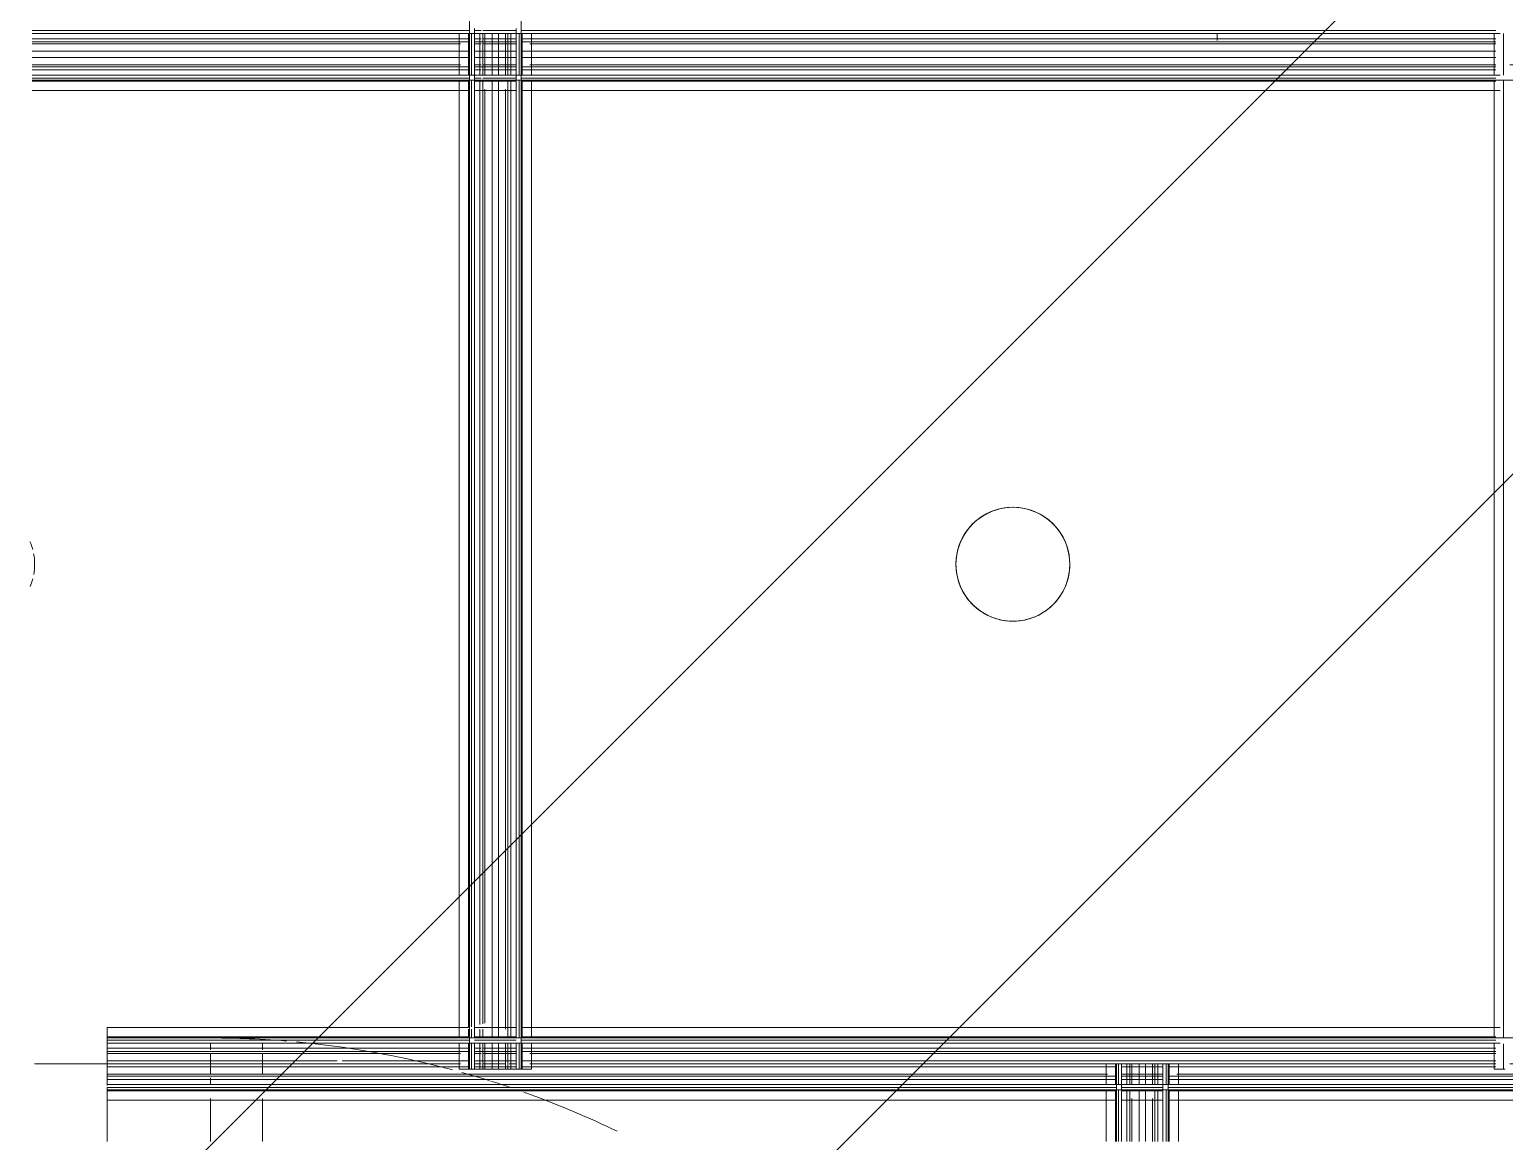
# Model space of a CAD drawing. Header units: millimetres. Extents: x -57519 to 497916, y -349472 to 446842.
# Drawn here: x 325453 to 326878, y 31607 to 32681 of the extents above; entities that cross this region are included whole.
import ezdxf

# ---------------------------------------------------------------- set-up
doc = ezdxf.new("R2010")
doc.units = ezdxf.units.MM
for name, color, linetype, lineweight in [('A-CLNG', 13, 'Continuous', 5), ('A-DETL-GENF', 92, 'Continuous', 5), ('A-DOOR', 31, 'Continuous', 5), ('A-GLAZ-CURT', 52, 'Continuous', 20), ('E-LITE-EQPM', 33, 'Continuous', 5)]:
    doc.layers.add(name, color=color, linetype=linetype, lineweight=lineweight)

# ---------------------------------------------------------------- blocks, each defined once
blk = doc.blocks.new('DLN-Double Door__X03_ - _M31x_1800 x 2000 _WH_-16954921-SITE COVERAGE')
at = {"layer": 'A-DOOR'}
for p, q in [((-900, 975), (-850, 975)), ((-900, 963.5), (-900, 970)), ((-850, 970), (-850, 963.5)), ((-900, 940), (-900, 960)), ((-850, 960), (-850, 940)), ((-900, 930), (-900, 936.5)), ((-900, 875), (-900, 916.5)), ((-850, 916.5), (-850, 875))]:
    blk.add_line(p, q, dxfattribs=at)
for start, end in [(87.9679, 89.7968), (85.3262, 87.9679), (83.9038, 84.7166), (75.7755, 83.9038), (74.9627, 75.7755), (72.5743, 74.3531), (71.9, 72.4885), (71.2046, 71.8333), (69.9437, 70.364), (64.1299, 69.9437)]:
    blk.add_arc((-900, 75), 900, start, end, dxfattribs=at)
blk = doc.blocks.new('DLN_Face Base lighting-01 - 110mm _R_-V206-SITE COVERAGE')
at = {"layer": 'E-LITE-EQPM'}
for start, end in [(156.8459, 165), (156.8459, 165), (169.6851, 180), (169.6851, 180), (180, 190.6903), (180, 190.6903), (195, 203.5337), (195, 203.5337)]:
    blk.add_arc((0, 0), 55, start, end, dxfattribs=at)
blk = doc.blocks.new('DLN_Face Base lighting-01 - 110mm _R_-V210-SITE COVERAGE')
at = {"layer": 'E-LITE-EQPM'}
for start, end in [(120, 150), (120, 135), (105, 120), (105, 120), (75, 105), (90, 105), (75, 90), (30, 75), (60, 75), (45, 60), (135, 180), (360, 45), (150, 180), (360, 30), (180, 225), (180, 330), (300, 360), (330, 345), (345, 360), (225, 285), (285, 300)]:
    blk.add_arc((0, 0), 55, start, end, dxfattribs=at)
blk = doc.blocks.new('System Panel - C4 Expanded Metal Mesh-14365649-SITE COVERAGE')
at = {"layer": 'A-GLAZ-CURT', "lineweight": 5}
for p, q in [((76691.8, 32647.5), (77105.8, 32647.5)), ((77105.8, 32647.5), (76691.8, 32647.5)), ((77119.3, 32647.5), (77125.8, 32647.5)), ((77125.8, 32647.5), (77119.3, 32647.5)), ((77127.1, 32647.5), (77129.3, 32647.5)), ((77129.3, 32647.5), (77127.1, 32647.5)), ((77129.3, 32644), (77129.3, 32637.5)), ((77129.3, 32637.5), (77129.3, 32644)), ((77129.3, 32624), (77129.3, 31721.7)), ((77129.3, 31721.7), (77129.3, 32624)), ((77129.3, 31701.9), (77129.3, 31696)), ((77129.3, 31696), (77129.3, 31701.9)), ((77129.3, 31692.5), (77129.3, 31682.5)), ((77129.3, 31682.5), (77129.3, 31692.5)), ((76764.3, 31682.5), (76694.1, 31682.5)), ((76694.1, 31682.5), (76764.3, 31682.5)), ((77105.8, 31682.5), (76764.3, 31682.5)), ((76764.3, 31682.5), (77105.8, 31682.5)), ((77125.8, 31682.5), (77119.3, 31682.5)), ((77119.3, 31682.5), (77125.8, 31682.5)), ((77129.3, 31682.5), (77127.1, 31682.5)), ((77127.1, 31682.5), (77129.3, 31682.5))]:
    blk.add_line(p, q, dxfattribs=at)
for start, end in [(15, 23.5337), (15, 23.5337), (0, 10.6903), (0, 10.6903), (349.6851, 0), (349.6851, 0), (336.8459, 345), (336.8459, 345)]:
    blk.add_arc((76639.3, 32165), 55, start, end, dxfattribs=at)
blk = doc.blocks.new('System Panel - C4 Expanded Metal Mesh-V378-SITE COVERAGE')
at = {"layer": 'A-GLAZ-CURT', "lineweight": 5}
for p, q in [((77129.3, 33732.5), (77129.3, 33707.5)), ((77129.3, 33707.5), (77129.3, 33732.5)), ((77129.3, 33707.5), (77129.3, 33632.5)), ((77129.3, 33632.5), (77129.3, 33707.5)), ((77129.3, 33632.5), (77129.3, 32691)), ((77129.3, 32691), (77129.3, 33632.5)), ((77129.3, 32677.5), (77129.3, 32671)), ((77129.3, 32671), (77129.3, 32677.5)), ((77105.8, 32667.5), (76691.8, 32667.5)), ((76691.8, 32667.5), (77105.8, 32667.5)), ((77125.8, 32667.5), (77119.3, 32667.5)), ((77119.3, 32667.5), (77125.8, 32667.5)), ((77129.3, 32667.5), (77127.1, 32667.5)), ((77127.1, 32667.5), (77129.3, 32667.5))]:
    blk.add_line(p, q, dxfattribs=at)
for start, end in [(0, 15), (0, 15), (345, 0), (345, 0)]:
    blk.add_arc((76639.3, 33150), 55, start, end, dxfattribs=at)
blk = doc.blocks.new('System Panel - C4 Expanded Metal Mesh-16968166-SITE COVERAGE')
at = {"layer": 'A-GLAZ-CURT', "lineweight": 5}
for p, q in [((77149.3, 32637.5), (77149.3, 32644)), ((77149.3, 32644), (77149.3, 32637.5)), ((77152.8, 32647.5), (77159.3, 32647.5)), ((77159.3, 32647.5), (77152.8, 32647.5)), ((77172.8, 32647.5), (77754.3, 32647.5)), ((77754.3, 32647.5), (77172.8, 32647.5)), ((77754.3, 32647.5), (77764.3, 32647.5)), ((77764.3, 32647.5), (77754.3, 32647.5)), ((77764.3, 32647.5), (77774.3, 32647.5)), ((77774.3, 32647.5), (77764.3, 32647.5)), ((77774.3, 32647.5), (77836.6, 32647.5)), ((77836.6, 32647.5), (77774.3, 32647.5)), ((77836.6, 32647.5), (78105.8, 32647.5)), ((78105.8, 32647.5), (77836.6, 32647.5)), ((78119.3, 32647.5), (78125.8, 32647.5)), ((78125.8, 32647.5), (78119.3, 32647.5)), ((78129.3, 32644), (78129.3, 32637.5)), ((78129.3, 32637.5), (78129.3, 32644)), ((77149.3, 31716), (77149.3, 32624)), ((77149.3, 32624), (77149.3, 31716)), ((78129.3, 32624), (78129.3, 31716)), ((78129.3, 31716), (78129.3, 32624)), ((77149.3, 31696), (77149.3, 31701.9)), ((77149.3, 31701.9), (77149.3, 31696)), ((77149.3, 31682.5), (77149.3, 31692.5)), ((77149.3, 31692.5), (77149.3, 31682.5)), ((78129.3, 31701.9), (78129.3, 31696)), ((78129.3, 31696), (78129.3, 31701.9)), ((78129.3, 31692.5), (78129.3, 31682.5)), ((78129.3, 31682.5), (78129.3, 31692.5)), ((77159.3, 31682.5), (77152.8, 31682.5)), ((77152.8, 31682.5), (77159.3, 31682.5)), ((77730.8, 31682.5), (77172.8, 31682.5)), ((77172.8, 31682.5), (77730.8, 31682.5)), ((77750.8, 31682.5), (77744.3, 31682.5)), ((77744.3, 31682.5), (77750.8, 31682.5)), ((77764.3, 31682.5), (77754.3, 31682.5)), ((77754.3, 31682.5), (77764.3, 31682.5)), ((77774.3, 31682.5), (77764.3, 31682.5)), ((77764.3, 31682.5), (77774.3, 31682.5)), ((77784.3, 31682.5), (77777.8, 31682.5)), ((77777.8, 31682.5), (77784.3, 31682.5)), ((77836.6, 31682.5), (77797.8, 31682.5)), ((77797.8, 31682.5), (77836.6, 31682.5)), ((78105.8, 31682.5), (77836.6, 31682.5)), ((77836.6, 31682.5), (78105.8, 31682.5)), ((78125.8, 31682.5), (78119.3, 31682.5)), ((78119.3, 31682.5), (78125.8, 31682.5))]:
    blk.add_line(p, q, dxfattribs=at)
for start, end in [(0, 180), (0, 180), (180, 0), (180, 0)]:
    blk.add_arc((77639.3, 32165), 55, start, end, dxfattribs=at)
blk = doc.blocks.new('System Panel - C4 Expanded Metal Mesh-16968169-SITE COVERAGE')
at = {"layer": 'A-GLAZ-CURT', "lineweight": 5}
for p, q in [((77774.3, 31672.5), (77774.3, 31682.5)), ((77774.3, 31682.5), (77774.3, 31672.5)), ((77777.8, 31682.5), (77784.3, 31682.5)), ((77784.3, 31682.5), (77777.8, 31682.5)), ((77797.8, 31682.5), (77836.6, 31682.5)), ((77836.6, 31682.5), (77797.8, 31682.5)), ((77836.6, 31682.5), (78105.8, 31682.5)), ((78105.8, 31682.5), (77836.6, 31682.5)), ((78119.3, 31682.5), (78125.8, 31682.5)), ((78125.8, 31682.5), (78119.3, 31682.5)), ((78129.3, 31682.5), (78139.3, 31682.5)), ((78139.3, 31682.5), (78129.3, 31682.5)), ((78139.3, 31682.5), (78149.3, 31682.5)), ((78149.3, 31682.5), (78139.3, 31682.5)), ((78152.8, 31682.5), (78159.3, 31682.5)), ((78159.3, 31682.5), (78152.8, 31682.5)), ((78172.8, 31682.5), (78764.3, 31682.5)), ((78764.3, 31682.5), (78172.8, 31682.5)), ((78764.3, 31682.5), (78764.3, 31672.5)), ((78764.3, 31672.5), (78764.3, 31682.5)), ((77774.3, 31662.5), (77774.3, 31669)), ((77774.3, 31669), (77774.3, 31662.5)), ((78764.3, 31669), (78764.3, 31662.5)), ((78764.3, 31662.5), (78764.3, 31669)), ((77774.3, 31607.5), (77774.3, 31649)), ((77774.3, 31649), (77774.3, 31607.5)), ((78764.3, 31649), (78764.3, 31607.5)), ((78764.3, 31607.5), (78764.3, 31649)), ((77774.3, 30882.5), (77774.3, 31007.5)), ((77774.3, 31007.5), (77774.3, 30882.5)), ((78764.3, 31007.5), (78764.3, 30882.5)), ((78764.3, 30882.5), (78764.3, 31007.5)), ((77784.3, 30882.5), (77777.8, 30882.5)), ((77777.8, 30882.5), (77784.3, 30882.5)), ((77836.6, 30882.5), (77797.8, 30882.5)), ((77797.8, 30882.5), (77836.6, 30882.5)), ((78129.3, 30882.5), (77836.6, 30882.5)), ((77836.6, 30882.5), (78129.3, 30882.5)), ((78139.3, 30882.5), (78129.3, 30882.5)), ((78129.3, 30882.5), (78139.3, 30882.5)), ((78149.3, 30882.5), (78139.3, 30882.5)), ((78139.3, 30882.5), (78149.3, 30882.5)), ((78764.3, 30882.5), (78149.3, 30882.5)), ((78149.3, 30882.5), (78764.3, 30882.5))]:
    blk.add_line(p, q, dxfattribs=at)
blk = doc.blocks.new('Ceilings 8 - Ceilings 8-14169185-SITE COVERAGE')
at = {"layer": 'A-CLNG'}
for p, q in [((77114.3, 31677.5), (77114.3, 33732.5)), ((77164.3, 31677.5), (77164.3, 33732.5)), ((77105.8, 32680.5), (76691.8, 32680.5)), ((76691.8, 32677.5), (77114.3, 32677.5)), ((77114.3, 32677.5), (76691.8, 32677.5)), ((77105.8, 32672.5), (76691.8, 32672.5)), ((77105.8, 32672.5), (76691.8, 32672.5)), ((77104.3, 32677.5), (77104.3, 32637.5)), ((77114.3, 32680.5), (77105.8, 32680.5)), ((77114.3, 32672.5), (77105.8, 32672.5)), ((77113.3, 32677.5), (77113.3, 32637.5)), ((77114.3, 32637.5), (77114.3, 32677.5)), ((77114.3, 32637.5), (77114.3, 32677.5)), ((77114.3, 32637.5), (77114.3, 32677.5)), ((77114.3, 32677.5), (77164.3, 32677.5)), ((77164.3, 32677.5), (77114.3, 32677.5)), ((77116.3, 32671), (77116.3, 32677.5)), ((77119.3, 32632.5), (77119.3, 32682.5)), ((77119.3, 32632.5), (77119.3, 32682.5)), ((77125.8, 32680.5), (77119.3, 32680.5)), ((77125.8, 32672.5), (77119.3, 32672.5)), ((77124.3, 32671), (77124.3, 32677.5)), ((77152.8, 32680.5), (77127.1, 32680.5)), ((77152.8, 32672.5), (77127.1, 32672.5)), ((77127.3, 32637.5), (77127.3, 32677.5)), ((77127.3, 32671), (77127.3, 32677.5)), ((77129.3, 32671), (77129.3, 32677.5)), ((77129.3, 32671), (77129.3, 32677.5)), ((77149.3, 32672.5), (77129.3, 32672.5)), ((77136.3, 32671), (77136.3, 32677.5)), ((77136.3, 32637.5), (77136.3, 32677.5)), ((77142.3, 32637.5), (77142.3, 32677.5)), ((77142.3, 32671), (77142.3, 32677.5)), ((77149.3, 32671), (77149.3, 32677.5)), ((77149.3, 32671), (77149.3, 32677.5)), ((77151.3, 32677.5), (77151.3, 32637.5)), ((77151.3, 32671), (77151.3, 32677.5)), ((77159.3, 32680.5), (77152.8, 32680.5)), ((77159.3, 32672.5), (77152.8, 32672.5)), ((77154.3, 32671), (77154.3, 32677.5)), ((77159.3, 32682.5), (77159.3, 32632.5)), ((77159.3, 32632.5), (77159.3, 32682.5)), ((77162.3, 32671), (77162.3, 32677.5)), ((77172.8, 32680.5), (77164.3, 32680.5)), ((77164.3, 32637.5), (77164.3, 32677.5)), ((77164.3, 32637.5), (77164.3, 32677.5)), ((77164.3, 32637.5), (77164.3, 32677.5)), ((77164.3, 32677.5), (78109.9, 32677.5)), ((78109.9, 32677.5), (77164.3, 32677.5)), ((77172.8, 32672.5), (77164.3, 32672.5)), ((77165.3, 32637.5), (77165.3, 32677.5)), ((78105.8, 32680.5), (77172.8, 32680.5)), ((78105.8, 32672.5), (77172.8, 32672.5)), ((77752.7, 32672.5), (77172.8, 32672.5)), ((77174.3, 32637.5), (77174.3, 32677.5)), ((77829.1, 32672.5), (77753.3, 32672.5)), ((78105.8, 32672.5), (77836.6, 32672.5)), ((78104.3, 32677.5), (78104.3, 32637.5)), ((78113.3, 32677.5), (78113.3, 32637.5)), ((76691.8, 32669.5), (77105.8, 32669.5)), ((77105.8, 32669.5), (76691.8, 32669.5)), ((77105.8, 32667.5), (76691.8, 32667.5)), ((77105.8, 32667.5), (76691.8, 32667.5)), ((77105.8, 32660.5), (76691.8, 32660.5)), ((77105.8, 32660.5), (76691.8, 32660.5)), ((77105.8, 32669.5), (77114.3, 32669.5)), ((77114.3, 32660.5), (77105.8, 32660.5)), ((77116.3, 32644), (77116.3, 32671)), ((77119.3, 32669.5), (77159.3, 32669.5)), ((77125.8, 32669.5), (77119.3, 32669.5)), ((77125.8, 32667.5), (77119.3, 32667.5)), ((77125.8, 32667.5), (77119.3, 32667.5)), ((77159.3, 32660.5), (77119.3, 32660.5)), ((77125.8, 32660.5), (77119.3, 32660.5)), ((77124.3, 32644), (77124.3, 32671)), ((77124.3, 32667.5), (77124.3, 32647.5)), ((77152.8, 32669.5), (77127.1, 32669.5)), ((77152.8, 32667.5), (77127.1, 32667.5)), ((77127.3, 32644), (77127.3, 32671)), ((77129.3, 32644), (77129.3, 32671)), ((77129.3, 32647.5), (77129.3, 32667.5)), ((77149.3, 32667.5), (77129.3, 32667.5)), ((77149.3, 32660.5), (77129.3, 32660.5)), ((77136.3, 32647.5), (77136.3, 32667.5)), ((77142.3, 32647.5), (77142.3, 32667.5)), ((77149.3, 32644), (77149.3, 32671)), ((77149.3, 32647.5), (77149.3, 32667.5)), ((77151.3, 32644), (77151.3, 32671)), ((77159.3, 32669.5), (77152.8, 32669.5)), ((77159.3, 32667.5), (77152.8, 32667.5)), ((77159.3, 32667.5), (77152.8, 32667.5)), ((77159.3, 32660.5), (77152.8, 32660.5)), ((77154.3, 32644), (77154.3, 32671)), ((77154.3, 32647.5), (77154.3, 32667.5)), ((77162.3, 32644), (77162.3, 32671)), ((77164.3, 32669.5), (77172.8, 32669.5)), ((77172.8, 32660.5), (77164.3, 32660.5)), ((77172.8, 32669.5), (78105.8, 32669.5)), ((78105.8, 32669.5), (77172.8, 32669.5)), ((77836.6, 32667.5), (77172.8, 32667.5)), ((78105.8, 32667.5), (77172.8, 32667.5)), ((78105.8, 32660.5), (77172.8, 32660.5)), ((78105.8, 32660.5), (77172.8, 32660.5)), ((78105.8, 32667.5), (77836.6, 32667.5)), ((77105.8, 32654.5), (76691.8, 32654.5)), ((77105.8, 32654.5), (76691.8, 32654.5)), ((77105.8, 32647.5), (76691.8, 32647.5)), ((77105.8, 32647.5), (76691.8, 32647.5)), ((77105.8, 32645.5), (76691.9, 32645.5)), ((77105.8, 32645.5), (76691.9, 32645.5)), ((77114.3, 32654.5), (77105.8, 32654.5)), ((77114.3, 32645.5), (77105.8, 32645.5)), ((77116.3, 32637.5), (77116.3, 32644)), ((77125.8, 32654.5), (77119.3, 32654.5)), ((77159.3, 32654.5), (77119.3, 32654.5)), ((77125.8, 32647.5), (77119.3, 32647.5)), ((77125.8, 32647.5), (77119.3, 32647.5)), ((77159.3, 32645.5), (77119.3, 32645.5)), ((77125.8, 32645.5), (77119.3, 32645.5)), ((77124.3, 32637.5), (77124.3, 32644)), ((77152.8, 32647.5), (77127.1, 32647.5)), ((77152.8, 32645.5), (77127.1, 32645.5)), ((77127.3, 32637.5), (77127.3, 32644)), ((77149.3, 32654.5), (77129.3, 32654.5)), ((77149.3, 32647.5), (77129.3, 32647.5)), ((77129.3, 32637.5), (77129.3, 32644)), ((77129.3, 32637.5), (77129.3, 32644)), ((77136.3, 32637.5), (77136.3, 32644)), ((77142.3, 32637.5), (77142.3, 32644)), ((77149.3, 32637.5), (77149.3, 32644)), ((77149.3, 32637.5), (77149.3, 32644)), ((77151.3, 32637.5), (77151.3, 32644)), ((77159.3, 32654.5), (77152.8, 32654.5)), ((77159.3, 32647.5), (77152.8, 32647.5)), ((77159.3, 32647.5), (77152.8, 32647.5)), ((77159.3, 32645.5), (77152.8, 32645.5)), ((77154.3, 32637.5), (77154.3, 32644)), ((77162.3, 32637.5), (77162.3, 32644)), ((77172.8, 32654.5), (77164.3, 32654.5)), ((77172.8, 32645.5), (77164.3, 32645.5)), ((78105.8, 32654.5), (77172.8, 32654.5)), ((78105.8, 32654.5), (77172.8, 32654.5)), ((78105.8, 32647.5), (77172.8, 32647.5)), ((78105.8, 32647.5), (77172.8, 32647.5)), ((78105.8, 32645.5), (77172.8, 32645.5)), ((78105.8, 32645.5), (77172.8, 32645.5)), ((76691.9, 32642.5), (77105.8, 32642.5)), ((77105.8, 32642.5), (76691.9, 32642.5)), ((77114.3, 32637.5), (76691.9, 32637.5)), ((77114.3, 32637.5), (76691.9, 32637.5)), ((77105.8, 32634.5), (76691.9, 32634.5)), ((77114.3, 32632.5), (76691.9, 32632.5)), ((82789.3, 32632.5), (76691.9, 32632.5)), ((77105.8, 32632.5), (76691.9, 32632.5)), ((77105.8, 32632.5), (76691.9, 32632.5)), ((76691.9, 32631.5), (77105.8, 32631.5)), ((77104.3, 32632.5), (77104.3, 31707.5)), ((77114.3, 32642.5), (77105.8, 32642.5)), ((77114.3, 32634.5), (77105.8, 32634.5)), ((77114.3, 32632.5), (77105.8, 32632.5)), ((77114.3, 32632.5), (77105.8, 32632.5)), ((77105.8, 32631.5), (77114.3, 32631.5)), ((77113.3, 32632.5), (77113.3, 32624)), ((77164.3, 32637.5), (77114.3, 32637.5)), ((77164.3, 32637.5), (77114.3, 32637.5)), ((77114.3, 31707.5), (77114.3, 32632.5)), ((77114.3, 32624), (77114.3, 32632.5)), ((77114.3, 32624), (77114.3, 32632.5)), ((77116.3, 32624), (77116.3, 32632.5)), ((77125.8, 32642.5), (77119.3, 32642.5)), ((77125.8, 32634.5), (77119.3, 32634.5)), ((77119.3, 31707.5), (77119.3, 32632.5)), ((77119.3, 31707.5), (77119.3, 32632.5)), ((77159.3, 32632.5), (77119.3, 32632.5)), ((77159.3, 32632.5), (77119.3, 32632.5)), ((77159.3, 32632.5), (77119.3, 32632.5)), ((77119.3, 32631.5), (77159.3, 32631.5)), ((77124.3, 32624), (77124.3, 32632.5)), ((77152.8, 32642.5), (77127.1, 32642.5)), ((77152.8, 32634.5), (77127.1, 32634.5)), ((77127.3, 32624), (77127.3, 32632.5)), ((77129.3, 32642.5), (77149.3, 32642.5)), ((77136.3, 32624), (77136.3, 32632.5)), ((77142.3, 32624), (77142.3, 32632.5)), ((77151.3, 32632.5), (77151.3, 32624)), ((77159.3, 32642.5), (77152.8, 32642.5)), ((77159.3, 32634.5), (77152.8, 32634.5)), ((77154.3, 32624), (77154.3, 32632.5)), ((77159.3, 32632.5), (77159.3, 31707.5)), ((77159.3, 31707.5), (77159.3, 32632.5)), ((77162.3, 32624), (77162.3, 32632.5)), ((77172.8, 32642.5), (77164.3, 32642.5)), ((78109.9, 32637.5), (77164.3, 32637.5)), ((78109.9, 32637.5), (77164.3, 32637.5)), ((77172.8, 32634.5), (77164.3, 32634.5)), ((77164.3, 31707.5), (77164.3, 32632.5)), ((77164.3, 32624), (77164.3, 32632.5)), ((77164.3, 32624), (77164.3, 32632.5)), ((78109.9, 32632.5), (77164.3, 32632.5)), ((77172.8, 32632.5), (77164.3, 32632.5)), ((77172.8, 32632.5), (77164.3, 32632.5)), ((77164.3, 32631.5), (77172.8, 32631.5)), ((77165.3, 32624), (77165.3, 32632.5)), ((77172.8, 32642.5), (77752.7, 32642.5)), ((78105.8, 32642.5), (77172.8, 32642.5)), ((78105.8, 32634.5), (77172.8, 32634.5)), ((78105.8, 32632.5), (77172.8, 32632.5)), ((78105.8, 32632.5), (77172.8, 32632.5)), ((77172.8, 32631.5), (78105.8, 32631.5)), ((77174.3, 31707.5), (77174.3, 32632.5)), ((77753.3, 32642.5), (77829.1, 32642.5)), ((77835, 32642.5), (78105.8, 32642.5)), ((78104.3, 32632.5), (78104.3, 31707.5)), ((78113.3, 32632.5), (78113.3, 32624)), ((76691.9, 32622.5), (77114.3, 32622.5)), ((77113.3, 32624), (77113.3, 31717.5)), ((77114.3, 31717.7), (77114.3, 32624)), ((77114.3, 31717.7), (77114.3, 32624)), ((77116.3, 31718.3), (77116.3, 32624)), ((77119.3, 32622.5), (77159.3, 32622.5)), ((77124.3, 32624), (77124.3, 31720.4)), ((77124.3, 31720.4), (77124.3, 32624)), ((77127.3, 31721.2), (77127.3, 32624)), ((77127.3, 31721.2), (77127.3, 32624)), ((77129.3, 31721.7), (77129.3, 32624)), ((77129.3, 31721.7), (77129.3, 32624)), ((77136.3, 31716), (77136.3, 32624)), ((77136.3, 31716), (77136.3, 32624)), ((77142.3, 31716), (77142.3, 32624)), ((77142.3, 31716), (77142.3, 32624)), ((77149.3, 31716), (77149.3, 32624)), ((77149.3, 31716), (77149.3, 32624)), ((77151.3, 32624), (77151.3, 31716)), ((77151.3, 31716), (77151.3, 32624)), ((77154.3, 31716), (77154.3, 32624)), ((77154.3, 31716), (77154.3, 32624)), ((77162.3, 31716), (77162.3, 32624)), ((77164.3, 31716), (77164.3, 32624)), ((77164.3, 31716), (77164.3, 32624)), ((77164.3, 32622.5), (78109.9, 32622.5)), ((77165.3, 31716), (77165.3, 32624)), ((78113.3, 32624), (78113.3, 31716)), ((77113.3, 31717.5), (76764.3, 31717.5)), ((76764.3, 31716), (76764.3, 31717.5)), ((76764.3, 31717.5), (76764.3, 31717.4)), ((76764.3, 31717.4), (76764.3, 31716)), ((76764.3, 31707.5), (76764.3, 31716)), ((76764.3, 31713), (76764.3, 31714.5)), ((76764.3, 31714.5), (76764.3, 31713)), ((76764.3, 31710), (76764.3, 31713)), ((76764.3, 31713), (76764.3, 31707.5)), ((76764.3, 31708.5), (76764.3, 31710)), ((77105.8, 31708.5), (76764.3, 31708.5)), ((76764.3, 31707), (76764.3, 31708.5)), ((76764.3, 31661.7), (76764.3, 31707.5)), ((78764.3, 31707.5), (76764.3, 31707.5)), ((77114.3, 31707.5), (76764.3, 31707.5)), ((77105.8, 31707.5), (76764.3, 31707.5)), ((77105.8, 31707.5), (76764.3, 31707.5)), ((76764.3, 31707), (76764.3, 31705.5)), ((77105.8, 31705.5), (76764.3, 31705.5)), ((77114.3, 31708.5), (77105.8, 31708.5)), ((77114.3, 31707.5), (77105.8, 31707.5)), ((77114.3, 31707.5), (77105.8, 31707.5)), ((77114.3, 31705.5), (77105.8, 31705.5)), ((77113.3, 31716), (77113.3, 31707.5)), ((77114.3, 31707.5), (77114.3, 31716)), ((77114.3, 31707.5), (77114.3, 31716)), ((77116.3, 31707.5), (77116.3, 31716)), ((77159.3, 31717.5), (77119.3, 31717.5)), ((77159.3, 31708.5), (77119.3, 31708.5)), ((77159.3, 31707.5), (77119.3, 31707.5)), ((77159.3, 31707.5), (77119.3, 31707.5)), ((77159.3, 31707.5), (77119.3, 31707.5)), ((77125.8, 31705.5), (77119.3, 31705.5)), ((77124.3, 31707.5), (77124.3, 31716)), ((77152.8, 31705.5), (77125.8, 31705.5)), ((77127.3, 31707.5), (77127.3, 31716)), ((77136.3, 31707.5), (77136.3, 31716)), ((77142.3, 31707.5), (77142.3, 31716)), ((77151.3, 31716), (77151.3, 31707.5)), ((77159.3, 31705.5), (77152.8, 31705.5)), ((77154.3, 31707.5), (77154.3, 31716)), ((77162.3, 31707.5), (77162.3, 31716)), ((78109.9, 31717.5), (77164.3, 31717.5)), ((77164.3, 31707.5), (77164.3, 31716)), ((77164.3, 31707.5), (77164.3, 31716)), ((77172.8, 31708.5), (77164.3, 31708.5)), ((78109.9, 31707.5), (77164.3, 31707.5)), ((77172.8, 31707.5), (77164.3, 31707.5)), ((77172.8, 31707.5), (77164.3, 31707.5)), ((77172.8, 31705.5), (77164.3, 31705.5)), ((77165.3, 31707.5), (77165.3, 31716)), ((78105.8, 31708.5), (77172.8, 31708.5)), ((78105.8, 31707.5), (77172.8, 31707.5)), ((78105.8, 31707.5), (77172.8, 31707.5)), ((78105.8, 31705.5), (77172.8, 31705.5)), ((78113.3, 31716), (78113.3, 31707.5)), ((76764.3, 31696), (76764.3, 31702.5)), ((76764.3, 31702.5), (76764.3, 31685.5)), ((76764.3, 31702.5), (76764.3, 31662.5)), ((76764.3, 31662.5), (76764.3, 31702.5)), ((76764.3, 31702.5), (77114.3, 31702.5)), ((77114.3, 31702.5), (76764.3, 31702.5)), ((76764.3, 31697.5), (76764.3, 31692.5)), ((77105.8, 31697.5), (76764.3, 31697.5)), ((77105.8, 31697.5), (76764.3, 31697.5)), ((76764.3, 31694.5), (76764.3, 31696)), ((76764.3, 31694.5), (77105.8, 31694.5)), ((76764.3, 31692.5), (76764.3, 31694.5)), ((77105.8, 31694.5), (76764.3, 31694.5)), ((77105.8, 31692.5), (76764.3, 31692.5)), ((77105.8, 31692.5), (76764.3, 31692.5)), ((77104.3, 31701.9), (77104.3, 31677.5)), ((77114.3, 31697.5), (77105.8, 31697.5)), ((77105.8, 31694.5), (77114.3, 31694.5)), ((77113.3, 31701.9), (77113.3, 31677.5)), ((77114.3, 31702.5), (77164.3, 31702.5)), ((77164.3, 31702.5), (77114.3, 31702.5)), ((77114.3, 31677.5), (77114.3, 31701.9)), ((77114.3, 31677.5), (77114.3, 31701.9)), ((77114.3, 31677.5), (77114.3, 31701.9)), ((77116.3, 31696), (77116.3, 31701.9)), ((77116.3, 31677.5), (77116.3, 31696)), ((77119.3, 31677.5), (77119.3, 31701.9)), ((77119.3, 31677.5), (77119.3, 31701.9)), ((77125.8, 31697.5), (77119.3, 31697.5)), ((77125.8, 31697.5), (77119.3, 31697.5)), ((77119.3, 31694.5), (77159.3, 31694.5)), ((77125.8, 31694.5), (77119.3, 31694.5)), ((77125.8, 31692.5), (77119.3, 31692.5)), ((77124.3, 31701.9), (77124.3, 31696)), ((77124.3, 31696), (77124.3, 31701.9)), ((77124.3, 31677.5), (77124.3, 31696)), ((77152.8, 31697.5), (77127.1, 31697.5)), ((77152.8, 31694.5), (77127.1, 31694.5)), ((77152.8, 31692.5), (77127.1, 31692.5)), ((77127.3, 31677.5), (77127.3, 31701.9)), ((77127.3, 31696), (77127.3, 31701.9)), ((77127.3, 31677.5), (77127.3, 31696)), ((77129.3, 31696), (77129.3, 31701.9)), ((77129.3, 31696), (77129.3, 31701.9)), ((77149.3, 31697.5), (77129.3, 31697.5)), ((77129.3, 31677.5), (77129.3, 31696)), ((77149.3, 31692.5), (77129.3, 31692.5)), ((77129.3, 31682.5), (77129.3, 31692.5)), ((77136.3, 31696), (77136.3, 31701.9)), ((77136.3, 31677.5), (77136.3, 31701.9)), ((77136.3, 31682.5), (77136.3, 31692.5)), ((77142.3, 31677.5), (77142.3, 31701.9)), ((77142.3, 31696), (77142.3, 31701.9)), ((77142.3, 31682.5), (77142.3, 31692.5)), ((77149.3, 31696), (77149.3, 31701.9)), ((77149.3, 31696), (77149.3, 31701.9)), ((77149.3, 31677.5), (77149.3, 31696)), ((77149.3, 31682.5), (77149.3, 31692.5)), ((77151.3, 31701.9), (77151.3, 31677.5)), ((77151.3, 31696), (77151.3, 31701.9)), ((77151.3, 31677.5), (77151.3, 31696)), ((77159.3, 31697.5), (77152.8, 31697.5)), ((77159.3, 31697.5), (77152.8, 31697.5)), ((77159.3, 31694.5), (77152.8, 31694.5)), ((77159.3, 31692.5), (77152.8, 31692.5)), ((77154.3, 31696), (77154.3, 31701.9)), ((77154.3, 31696), (77154.3, 31701.9)), ((77154.3, 31677.5), (77154.3, 31696)), ((77159.3, 31701.9), (77159.3, 31677.5)), ((77159.3, 31677.5), (77159.3, 31701.9)), ((77162.3, 31696), (77162.3, 31701.9)), ((77162.3, 31677.5), (77162.3, 31696)), ((77164.3, 31702.5), (78109.9, 31702.5)), ((78109.9, 31702.5), (77164.3, 31702.5)), ((77164.3, 31677.5), (77164.3, 31701.9)), ((77164.3, 31677.5), (77164.3, 31701.9)), ((77164.3, 31677.5), (77164.3, 31701.9)), ((77172.8, 31697.5), (77164.3, 31697.5)), ((77164.3, 31694.5), (77172.8, 31694.5)), ((77165.3, 31677.5), (77165.3, 31701.9)), ((78105.8, 31697.5), (77172.8, 31697.5)), ((77749.4, 31697.5), (77172.8, 31697.5)), ((77172.8, 31694.5), (78105.8, 31694.5)), ((78105.8, 31694.5), (77172.8, 31694.5)), ((77751, 31692.5), (77172.8, 31692.5)), ((78105.8, 31692.5), (77172.8, 31692.5)), ((77174.3, 31677.5), (77174.3, 31701.9)), ((77829.1, 31697.5), (77751.3, 31697.5)), ((77829.1, 31692.5), (77752.3, 31692.5)), ((78105.8, 31697.5), (77831.7, 31697.5)), ((78105.8, 31692.5), (77833.3, 31692.5)), ((78104.3, 31702.5), (78104.3, 31677.5)), ((78113.3, 31701.9), (78113.3, 31677.5)), ((76986.7, 31685.5), (76764.3, 31685.5)), ((76986.7, 31685.5), (76764.3, 31685.5)), ((76764.3, 31679.5), (76764.3, 31662.5)), ((77105.8, 31679.5), (76764.3, 31679.5)), ((77105.8, 31679.5), (76767.9, 31679.5)), ((77105.8, 31685.5), (76991.4, 31685.5)), ((77105.8, 31685.5), (76991.4, 31685.5)), ((77105.8, 31677.5), (77104.3, 31677.5)), ((77104.3, 31677.5), (77105.4, 31677.5)), ((77104.3, 31677.5), (77104.3, 31677.5)), ((77105.4, 31677.5), (77105.8, 31677.5)), ((77114.3, 31685.5), (77105.8, 31685.5)), ((77114.3, 31679.5), (77105.8, 31679.5)), ((77114.3, 31677.5), (77105.8, 31677.5)), ((77107.5, 31677.5), (77107.3, 31677.5)), ((77107.3, 31677.5), (77107.5, 31677.5)), ((77108, 31677.5), (77107.5, 31677.5)), ((77107.5, 31677.5), (77108, 31677.5)), ((77108.4, 31677.5), (77108, 31677.5)), ((77108, 31677.5), (77108.8, 31677.5)), ((77108.8, 31677.5), (77108.4, 31677.5)), ((77111.8, 31677.5), (77108.8, 31677.5)), ((77108.8, 31677.5), (77114.3, 31677.5)), ((77112.5, 31677.5), (77111.8, 31677.5)), ((77112.9, 31677.5), (77112.5, 31677.5)), ((77113.1, 31677.5), (77112.9, 31677.5)), ((77113.2, 31677.5), (77113.1, 31677.5)), ((77113.3, 31677.5), (77113.2, 31677.5)), ((77113.5, 31677.5), (77113.3, 31677.5)), ((77113.3, 31677.5), (77113.3, 31677.5)), ((77113.7, 31677.5), (77113.5, 31677.5)), ((77114, 31677.5), (77113.7, 31677.5)), ((77114.4, 31677.5), (77114, 31677.5)), ((77164.3, 31677.5), (77114.3, 31677.5)), ((77114.8, 31677.5), (77114.4, 31677.5)), ((77114.8, 31677.5), (77115.5, 31677.5)), ((77115.5, 31677.5), (77116.1, 31677.5)), ((77116.1, 31677.5), (77116.2, 31677.5)), ((77116.2, 31677.5), (77116.3, 31677.5)), ((77159.3, 31685.5), (77119.3, 31685.5)), ((77125.8, 31685.5), (77119.3, 31685.5)), ((77125.8, 31679.5), (77119.3, 31679.5)), ((77159.3, 31679.5), (77119.3, 31679.5)), ((77125.8, 31677.5), (77119.3, 31677.5)), ((77119.3, 31677.5), (77136.3, 31677.5)), ((77159.3, 31677.5), (77119.3, 31677.5)), ((77119.3, 31677.5), (77159.3, 31677.5)), ((77124.3, 31677.5), (77129.3, 31677.5)), ((77126.2, 31677.5), (77125.8, 31677.5)), ((77126.5, 31677.5), (77126.2, 31677.5)), ((77127.1, 31677.5), (77126.5, 31677.5)), ((77127.2, 31677.5), (77127.1, 31677.5)), ((77127.3, 31677.5), (77127.2, 31677.5)), ((77129.3, 31677.5), (77127.3, 31677.5)), ((77149.3, 31685.5), (77129.3, 31685.5)), ((77149.3, 31679.5), (77130.2, 31679.5)), ((77142.3, 31677.5), (77159.3, 31677.5)), ((77151.3, 31677.5), (77149.3, 31677.5)), ((77149.3, 31677.5), (77154.3, 31677.5)), ((77151.3, 31677.5), (77151.3, 31677.5)), ((77151.5, 31677.5), (77151.3, 31677.5)), ((77152.4, 31677.5), (77151.5, 31677.5)), ((77152.8, 31677.5), (77152.4, 31677.5)), ((77159.3, 31685.5), (77152.8, 31685.5)), ((77159.3, 31679.5), (77152.8, 31679.5)), ((77159.3, 31677.5), (77152.8, 31677.5)), ((77162.3, 31677.5), (77162.5, 31677.5)), ((77162.5, 31677.5), (77162.7, 31677.5)), ((77162.7, 31677.5), (77163, 31677.5)), ((77163, 31677.5), (77163.4, 31677.5)), ((77163.4, 31677.5), (77163.8, 31677.5)), ((77164.9, 31677.5), (77163.8, 31677.5)), ((77172.8, 31685.5), (77164.3, 31685.5)), ((77172.8, 31679.5), (77164.3, 31679.5)), ((77164.3, 31677.5), (77169.8, 31677.5)), ((77172.8, 31677.5), (77164.3, 31677.5)), ((77165.3, 31677.5), (77164.9, 31677.5)), ((77165.7, 31677.5), (77165.3, 31677.5)), ((77166, 31677.5), (77165.7, 31677.5)), ((77166.8, 31677.5), (77166, 31677.5)), ((77169.8, 31677.5), (77166.8, 31677.5)), ((77169.8, 31677.5), (77170.2, 31677.5)), ((77170.2, 31677.5), (77169.8, 31677.5)), ((77170.2, 31677.5), (77170.5, 31677.5)), ((77171.3, 31677.5), (77170.2, 31677.5)), ((77170.5, 31677.5), (77170.9, 31677.5)), ((77170.9, 31677.5), (77171.3, 31677.5)), ((78105.8, 31685.5), (77172.8, 31685.5)), ((77753.3, 31685.5), (77172.8, 31685.5)), ((77730.8, 31679.5), (77172.8, 31679.5)), ((77730.8, 31679.5), (77172.8, 31679.5)), ((77172.8, 31677.5), (77173.5, 31677.5)), ((77174.3, 31677.5), (77172.8, 31677.5)), ((77173.5, 31677.5), (77174.2, 31677.5)), ((77174.2, 31677.5), (77174.3, 31677.5)), ((77729.3, 31682.5), (77729.3, 31662.5)), ((77729.5, 31682.5), (77729.3, 31682.5)), ((77729.3, 31682.5), (77730.8, 31682.5)), ((77729.7, 31682.5), (77729.5, 31682.5)), ((77730, 31682.5), (77729.7, 31682.5)), ((77730.4, 31682.5), (77730, 31682.5)), ((77730.8, 31682.5), (77730.4, 31682.5)), ((77730.8, 31682.5), (77739.3, 31682.5)), ((77739.3, 31679.5), (77730.8, 31679.5)), ((77732.3, 31682.5), (77732.3, 31682.5)), ((77732.5, 31682.5), (77732.3, 31682.5)), ((77732.3, 31682.5), (77732.7, 31682.5)), ((77732.7, 31682.5), (77732.5, 31682.5)), ((77733, 31682.5), (77732.7, 31682.5)), ((77732.7, 31682.5), (77733, 31682.5)), ((77733.8, 31682.5), (77733, 31682.5)), ((77733, 31682.5), (77733.4, 31682.5)), ((77733.4, 31682.5), (77733.8, 31682.5)), ((77739.3, 31682.5), (77733.8, 31682.5)), ((77733.8, 31682.5), (77736.8, 31682.5)), ((77736.8, 31682.5), (77737.2, 31682.5)), ((77737.2, 31682.5), (77737.9, 31682.5)), ((77737.9, 31682.5), (77738.1, 31682.5)), ((77738.1, 31682.5), (77738.2, 31682.5)), ((77738.2, 31682.5), (77738.3, 31682.5)), ((77738.3, 31682.5), (77738.3, 31662.5)), ((77738.3, 31682.5), (77738.5, 31682.5)), ((77738.3, 31682.5), (77738.3, 31682.5)), ((77738.5, 31682.5), (77738.7, 31682.5)), ((77738.7, 31682.5), (77739, 31682.5)), ((77739, 31682.5), (77739.4, 31682.5)), ((77739.3, 31682.5), (77789.3, 31682.5)), ((77739.3, 31662.5), (77739.3, 31682.5)), ((77739.3, 31607.5), (77739.3, 31682.5)), ((77739.3, 31662.5), (77739.3, 31682.5)), ((77739.3, 31662.5), (77739.3, 31682.5)), ((77739.4, 31682.5), (77739.8, 31682.5)), ((77741.3, 31682.5), (77739.8, 31682.5)), ((77741.3, 31669), (77741.3, 31682.5)), ((77761.3, 31682.5), (77744.3, 31682.5)), ((77744.3, 31682.5), (77750.8, 31682.5)), ((77784.3, 31682.5), (77744.3, 31682.5)), ((77744.3, 31682.5), (77784.3, 31682.5)), ((77744.3, 31657.5), (77744.3, 31682.5)), ((77744.3, 31657.5), (77744.3, 31682.5)), ((77750.4, 31679.5), (77744.3, 31679.5)), ((77784.3, 31679.5), (77744.3, 31679.5)), ((77754.3, 31682.5), (77749.3, 31682.5)), ((77749.3, 31669), (77749.3, 31682.5)), ((77750.8, 31682.5), (77752.3, 31682.5)), ((77752.3, 31662.5), (77752.3, 31682.5)), ((77752.3, 31682.5), (77754.3, 31682.5)), ((77752.3, 31669), (77752.3, 31682.5)), ((77835.5, 31685.5), (77753.7, 31685.5)), ((77754.3, 31669), (77754.3, 31682.5)), ((77754.3, 31672.5), (77754.3, 31682.5)), ((77774.3, 31679.5), (77754.3, 31679.5)), ((77761.3, 31672.5), (77761.3, 31682.5)), ((77761.3, 31662.5), (77761.3, 31682.5)), ((77784.3, 31682.5), (77767.3, 31682.5)), ((77767.3, 31662.5), (77767.3, 31682.5)), ((77767.3, 31672.5), (77767.3, 31682.5)), ((77779.3, 31682.5), (77774.3, 31682.5)), ((77774.3, 31682.5), (77776.3, 31682.5)), ((77774.3, 31672.5), (77774.3, 31682.5)), ((77774.3, 31669), (77774.3, 31682.5)), ((77776.3, 31682.5), (77776.3, 31662.5)), ((77776.3, 31682.5), (77776.3, 31682.5)), ((77776.3, 31682.5), (77776.7, 31682.5)), ((77776.3, 31669), (77776.3, 31682.5)), ((77776.7, 31682.5), (77777, 31682.5)), ((77777, 31682.5), (77777.4, 31682.5)), ((77777.4, 31682.5), (77777.8, 31682.5)), ((77777.8, 31682.5), (77784.3, 31682.5)), ((77784.3, 31679.5), (77777.8, 31679.5)), ((77779.3, 31669), (77779.3, 31682.5)), ((77779.3, 31672.5), (77779.3, 31682.5)), ((77784.3, 31682.5), (77784.3, 31657.5)), ((77784.3, 31657.5), (77784.3, 31682.5)), ((77787.5, 31682.5), (77787.3, 31682.5)), ((77787.3, 31682.5), (77787.3, 31682.5)), ((77787.3, 31669), (77787.3, 31682.5)), ((77787.7, 31682.5), (77787.5, 31682.5)), ((77788, 31682.5), (77787.7, 31682.5)), ((77788.4, 31682.5), (77788, 31682.5)), ((77788.8, 31682.5), (77788.4, 31682.5)), ((77788.8, 31682.5), (77789.5, 31682.5)), ((77789.3, 31682.5), (77797.8, 31682.5)), ((77794.8, 31682.5), (77789.3, 31682.5)), ((77789.3, 31607.5), (77789.3, 31682.5)), ((77789.3, 31662.5), (77789.3, 31682.5)), ((77789.3, 31662.5), (77789.3, 31682.5)), ((77789.3, 31662.5), (77789.3, 31682.5)), ((77797.8, 31679.5), (77789.3, 31679.5)), ((77789.5, 31682.5), (77789.9, 31682.5)), ((77789.9, 31682.5), (77790.1, 31682.5)), ((77790.1, 31682.5), (77790.3, 31682.5)), ((77790.3, 31662.5), (77790.3, 31682.5)), ((77790.3, 31682.5), (77790.5, 31682.5)), ((77790.3, 31682.5), (77790.3, 31682.5)), ((77790.5, 31682.5), (77791, 31682.5)), ((77791, 31682.5), (77791.8, 31682.5)), ((77791.8, 31682.5), (77794.8, 31682.5)), ((77794.8, 31682.5), (77795.9, 31682.5)), ((77795.2, 31682.5), (77794.8, 31682.5)), ((77795.5, 31682.5), (77795.2, 31682.5)), ((77796.1, 31682.5), (77795.5, 31682.5)), ((77795.9, 31682.5), (77796.1, 31682.5)), ((77796.1, 31682.5), (77796.2, 31682.5)), ((77796.3, 31682.5), (77796.1, 31682.5)), ((77796.2, 31682.5), (77796.3, 31682.5)), ((77797.8, 31682.5), (77799.3, 31682.5)), ((77798.2, 31682.5), (77797.8, 31682.5)), ((77836.4, 31679.5), (77797.8, 31679.5)), ((78105.8, 31679.5), (77797.8, 31679.5)), ((77798.5, 31682.5), (77798.2, 31682.5)), ((77798.9, 31682.5), (77798.5, 31682.5)), ((77799.1, 31682.5), (77798.9, 31682.5)), ((77799.3, 31682.5), (77799.1, 31682.5)), ((77799.3, 31662.5), (77799.3, 31682.5)), ((78105.8, 31685.5), (77835.6, 31685.5)), ((78105.8, 31679.5), (77839.7, 31679.5)), ((78105.8, 31677.5), (78104.3, 31677.5)), ((78104.3, 31677.5), (78105.8, 31677.5)), ((78104.3, 31677.5), (78104.3, 31677.5)), ((78114.3, 31677.5), (78105.8, 31677.5)), ((78105.8, 31677.5), (78114.8, 31677.5)), ((78107.5, 31677.5), (78107.3, 31677.5)), ((78107.3, 31677.5), (78107.3, 31677.5)), ((78107.3, 31677.5), (78107.3, 31677.5)), ((78107.3, 31677.5), (78107.5, 31677.5)), ((78107.7, 31677.5), (78107.5, 31677.5)), ((78107.5, 31677.5), (78108, 31677.5)), ((78108, 31677.5), (78107.7, 31677.5)), ((78108.4, 31677.5), (78108, 31677.5)), ((78108, 31677.5), (78108.4, 31677.5)), ((78108.8, 31677.5), (78108.4, 31677.5)), ((78108.4, 31677.5), (78108.8, 31677.5)), ((78111.8, 31677.5), (78108.8, 31677.5)), ((78108.8, 31677.5), (78114.3, 31677.5)), ((78112.2, 31677.5), (78111.8, 31677.5)), ((78112.5, 31677.5), (78112.2, 31677.5)), ((78112.9, 31677.5), (78112.5, 31677.5)), ((78113.1, 31677.5), (78112.9, 31677.5)), ((78113.2, 31677.5), (78113.1, 31677.5)), ((78113.3, 31677.5), (78113.2, 31677.5)), ((78114, 31677.5), (78113.3, 31677.5)), ((78113.3, 31677.5), (78113.3, 31677.5)), ((78114.8, 31677.5), (78114, 31677.5)), ((76764.3, 31670.5), (76764.3, 31672.5)), ((76764.3, 31672.5), (76764.3, 31667.5)), ((77730.8, 31672.5), (76764.3, 31672.5)), ((76775.4, 31672.5), (76764.3, 31672.5)), ((77730.8, 31670.5), (76764.3, 31670.5)), ((76764.3, 31669.7), (76764.3, 31670.5)), ((77730.8, 31670.5), (76764.3, 31670.5)), ((76764.3, 31669), (76764.3, 31669.7)), ((76764.3, 31662.5), (76764.3, 31669)), ((76764.3, 31667.5), (76781, 31667.5)), ((77730.8, 31667.5), (76764.3, 31667.5)), ((77739.3, 31662.5), (76764.3, 31662.5)), ((77739.3, 31662.5), (76764.3, 31662.5)), ((77127.1, 31672.5), (76776.4, 31672.5)), ((76782.5, 31667.5), (77127.1, 31667.5)), ((77151.8, 31672.5), (77132.3, 31672.5)), ((77133.9, 31667.5), (77153, 31667.5)), ((77730.8, 31672.5), (77153.3, 31672.5)), ((77155.4, 31667.5), (77730.8, 31667.5)), ((77739.3, 31670.5), (77730.8, 31670.5)), ((77739.3, 31667.5), (77730.8, 31667.5)), ((77789.3, 31662.5), (77739.3, 31662.5)), ((77789.3, 31662.5), (77739.3, 31662.5)), ((77741.3, 31662.5), (77741.3, 31669)), ((77750.8, 31672.5), (77744.3, 31672.5)), ((77750.8, 31672.5), (77744.3, 31672.5)), ((77784.3, 31670.5), (77744.3, 31670.5)), ((77750.8, 31670.5), (77744.3, 31670.5)), ((77744.3, 31667.5), (77750.8, 31667.5)), ((77750.8, 31667.5), (77744.3, 31667.5)), ((77749.3, 31669), (77749.3, 31662.5)), ((77749.3, 31662.5), (77749.3, 31669)), ((77777.8, 31672.5), (77750.8, 31672.5)), ((77777.8, 31670.5), (77750.8, 31670.5)), ((77777.8, 31667.5), (77750.8, 31667.5)), ((77752.3, 31662.5), (77752.3, 31669)), ((77774.3, 31672.5), (77754.3, 31672.5)), ((77754.3, 31662.5), (77754.3, 31669)), ((77754.3, 31662.5), (77754.3, 31669)), ((77754.3, 31667.5), (77774.3, 31667.5)), ((77761.3, 31662.5), (77761.3, 31669)), ((77767.3, 31662.5), (77767.3, 31669)), ((77774.3, 31662.5), (77774.3, 31669)), ((77774.3, 31662.5), (77774.3, 31669)), ((77776.3, 31662.5), (77776.3, 31669)), ((77784.3, 31672.5), (77777.8, 31672.5)), ((77784.3, 31672.5), (77777.8, 31672.5)), ((77784.3, 31670.5), (77777.8, 31670.5)), ((77777.8, 31667.5), (77784.3, 31667.5)), ((77784.3, 31667.5), (77777.8, 31667.5)), ((77779.3, 31662.5), (77779.3, 31669)), ((77779.3, 31662.5), (77779.3, 31669)), ((77787.3, 31662.5), (77787.3, 31669)), ((77797.8, 31670.5), (77789.3, 31670.5)), ((77797.8, 31667.5), (77789.3, 31667.5)), ((78764.3, 31662.5), (77789.3, 31662.5)), ((78764.3, 31662.5), (77789.3, 31662.5)), ((78764.3, 31672.5), (77797.8, 31672.5)), ((77835.8, 31672.5), (77797.8, 31672.5)), ((78764.3, 31670.5), (77797.8, 31670.5)), ((78764.3, 31670.5), (77797.8, 31670.5)), ((77797.8, 31667.5), (77835.5, 31667.5)), ((78764.3, 31667.5), (77797.8, 31667.5)), ((77845.9, 31672.5), (77836.6, 31672.5)), ((77836.6, 31667.5), (77850.6, 31667.5)), ((78131.6, 31672.5), (77846.8, 31672.5)), ((77851.9, 31667.5), (78132.8, 31667.5)), ((76764.3, 31659.5), (76764.3, 31658)), ((77730.8, 31659.5), (76764.3, 31659.5)), ((76764.3, 31656.5), (76764.3, 31658)), ((76764.3, 31649), (76764.3, 31657.5)), ((76764.3, 31657.5), (76764.3, 31652)), ((77739.3, 31657.5), (76764.3, 31657.5)), ((78764.3, 31657.5), (76764.3, 31657.5)), ((77730.8, 31657.5), (76764.3, 31657.5)), ((77730.8, 31657.5), (76764.3, 31657.5)), ((76764.3, 31656.5), (77730.8, 31656.5)), ((76764.3, 31655), (76764.3, 31656.5)), ((76764.3, 31652), (76764.3, 31655)), ((76764.3, 31652), (76764.3, 31650.5)), ((76764.3, 31650.5), (76764.3, 31652)), ((76764.3, 31649), (76764.3, 31647.5)), ((76764.3, 31647.5), (76764.3, 31649)), ((76764.3, 31647.5), (77739.3, 31647.5)), ((76764.3, 31647.5), (76764.3, 31647.5)), ((77729.3, 31657.5), (77729.3, 31607.5)), ((77739.3, 31659.5), (77730.8, 31659.5)), ((77739.3, 31657.5), (77730.8, 31657.5)), ((77739.3, 31657.5), (77730.8, 31657.5)), ((77730.8, 31656.5), (77739.3, 31656.5)), ((77738.3, 31657.5), (77738.3, 31649)), ((77738.3, 31649), (77738.3, 31607.5)), ((77739.3, 31607.5), (77739.3, 31657.5)), ((77739.3, 31649), (77739.3, 31657.5)), ((77739.3, 31649), (77739.3, 31657.5)), ((77739.3, 31607.5), (77739.3, 31649)), ((77739.3, 31607.5), (77739.3, 31649)), ((77741.3, 31649), (77741.3, 31657.5)), ((77741.3, 31607.5), (77741.3, 31649)), ((77750.8, 31659.5), (77744.3, 31659.5)), ((77784.3, 31657.5), (77744.3, 31657.5)), ((77784.3, 31657.5), (77744.3, 31657.5)), ((77784.3, 31657.5), (77744.3, 31657.5)), ((77744.3, 31607.5), (77744.3, 31657.5)), ((77744.3, 31607.5), (77744.3, 31657.5)), ((77744.3, 31656.5), (77784.3, 31656.5)), ((77744.3, 31647.5), (77784.3, 31647.5)), ((77749.3, 31649), (77749.3, 31657.5)), ((77749.3, 31649), (77749.3, 31607.5)), ((77749.3, 31607.5), (77749.3, 31649)), ((77777.8, 31659.5), (77750.8, 31659.5)), ((77752.3, 31649), (77752.3, 31657.5)), ((77752.3, 31607.5), (77752.3, 31649)), ((77752.3, 31607.5), (77752.3, 31649)), ((77754.3, 31607.5), (77754.3, 31649)), ((77754.3, 31607.5), (77754.3, 31649)), ((77761.3, 31649), (77761.3, 31657.5)), ((77761.3, 31607.5), (77761.3, 31649)), ((77761.3, 31607.5), (77761.3, 31649)), ((77767.3, 31649), (77767.3, 31657.5)), ((77767.3, 31607.5), (77767.3, 31649)), ((77767.3, 31607.5), (77767.3, 31649)), ((77774.3, 31607.5), (77774.3, 31649)), ((77774.3, 31607.5), (77774.3, 31649)), ((77776.3, 31657.5), (77776.3, 31649)), ((77776.3, 31649), (77776.3, 31607.5)), ((77776.3, 31607.5), (77776.3, 31649)), ((77784.3, 31659.5), (77777.8, 31659.5)), ((77779.3, 31649), (77779.3, 31657.5)), ((77779.3, 31607.5), (77779.3, 31649)), ((77779.3, 31607.5), (77779.3, 31649)), ((77784.3, 31657.5), (77784.3, 31607.5)), ((77784.3, 31607.5), (77784.3, 31657.5)), ((77787.3, 31649), (77787.3, 31657.5)), ((77787.3, 31607.5), (77787.3, 31649)), ((77797.8, 31659.5), (77789.3, 31659.5)), ((78764.3, 31657.5), (77789.3, 31657.5)), ((77797.8, 31657.5), (77789.3, 31657.5)), ((77797.8, 31657.5), (77789.3, 31657.5)), ((77789.3, 31607.5), (77789.3, 31657.5)), ((77789.3, 31649), (77789.3, 31657.5)), ((77789.3, 31649), (77789.3, 31657.5)), ((77789.3, 31656.5), (77797.8, 31656.5)), ((77789.3, 31607.5), (77789.3, 31649)), ((77789.3, 31607.5), (77789.3, 31649)), ((77789.3, 31647.5), (78764.3, 31647.5)), ((77790.3, 31649), (77790.3, 31657.5)), ((77790.3, 31607.5), (77790.3, 31649)), ((78764.3, 31659.5), (77797.8, 31659.5)), ((78764.3, 31657.5), (77797.8, 31657.5)), ((78764.3, 31657.5), (77797.8, 31657.5)), ((77797.8, 31656.5), (78764.3, 31656.5)), ((77799.3, 31607.5), (77799.3, 31657.5))]:
    blk.add_line(p, q, dxfattribs=at)
blk = doc.blocks.new('System Panel - C4 Expanded Metal Mesh-14436197-SITE COVERAGE')
at = {"layer": 'A-GLAZ-CURT', "lineweight": 5}
for p, q in [((76764.3, 31672.5), (76764.3, 31682.5)), ((76764.3, 31682.5), (77105.8, 31682.5)), ((77105.8, 31682.5), (76764.3, 31682.5)), ((76764.3, 31682.5), (76764.3, 31672.5)), ((77119.3, 31682.5), (77125.8, 31682.5)), ((77125.8, 31682.5), (77119.3, 31682.5)), ((77127.1, 31682.5), (77129.3, 31682.5)), ((77129.3, 31682.5), (77127.1, 31682.5)), ((77129.3, 31682.5), (77139.3, 31682.5)), ((77139.3, 31682.5), (77129.3, 31682.5)), ((77139.3, 31682.5), (77149.3, 31682.5)), ((77149.3, 31682.5), (77139.3, 31682.5)), ((77152.8, 31682.5), (77159.3, 31682.5)), ((77159.3, 31682.5), (77152.8, 31682.5)), ((77172.8, 31682.5), (77730.8, 31682.5)), ((77730.8, 31682.5), (77172.8, 31682.5)), ((77744.3, 31682.5), (77750.8, 31682.5)), ((77750.8, 31682.5), (77744.3, 31682.5)), ((77754.3, 31682.5), (77754.3, 31672.5)), ((77754.3, 31672.5), (77754.3, 31682.5)), ((76764.3, 31662.5), (76764.3, 31669)), ((76764.3, 31669), (76764.3, 31662.5)), ((77754.3, 31669), (77754.3, 31662.5)), ((77754.3, 31662.5), (77754.3, 31669)), ((76764.3, 31607.5), (76764.3, 31649)), ((76764.3, 31649), (76764.3, 31607.5)), ((77754.3, 31649), (77754.3, 31607.5)), ((77754.3, 31607.5), (77754.3, 31649)), ((76764.3, 30882.5), (76764.3, 31007.5)), ((76764.3, 31007.5), (76764.3, 30882.5)), ((77754.3, 31007.5), (77754.3, 30882.5)), ((77754.3, 30882.5), (77754.3, 31007.5)), ((77129.3, 30882.5), (76764.3, 30882.5)), ((76764.3, 30882.5), (77129.3, 30882.5)), ((77139.3, 30882.5), (77129.3, 30882.5)), ((77129.3, 30882.5), (77139.3, 30882.5)), ((77149.3, 30882.5), (77139.3, 30882.5)), ((77139.3, 30882.5), (77149.3, 30882.5)), ((77730.8, 30882.5), (77149.3, 30882.5)), ((77149.3, 30882.5), (77730.8, 30882.5)), ((77750.8, 30882.5), (77744.3, 30882.5)), ((77744.3, 30882.5), (77750.8, 30882.5))]:
    blk.add_line(p, q, dxfattribs=at)
blk = doc.blocks.new('System Panel - C4 Expanded Metal Mesh-16968170-SITE COVERAGE')
at = {"layer": 'A-GLAZ-CURT', "lineweight": 5}
for p, q in [((77149.3, 33707.5), (77149.3, 33732.5)), ((77149.3, 33732.5), (77149.3, 33707.5)), ((77836.6, 33732.5), (77836.6, 33707.5)), ((77836.6, 33707.5), (77836.6, 33732.5)), ((77149.3, 33632.5), (77149.3, 33707.5)), ((77149.3, 33707.5), (77149.3, 33632.5)), ((77836.6, 33707.5), (77836.6, 33632.5)), ((77836.6, 33632.5), (77836.6, 33707.5)), ((77149.3, 32691), (77149.3, 33632.5)), ((77149.3, 33632.5), (77149.3, 32691)), ((77836.6, 33632.5), (77836.6, 32691)), ((77836.6, 32691), (77836.6, 33632.5)), ((77149.3, 32671), (77149.3, 32677.5)), ((77149.3, 32677.5), (77149.3, 32671)), ((77836.6, 32677.5), (77836.6, 32671)), ((77836.6, 32671), (77836.6, 32677.5)), ((77159.3, 32667.5), (77152.8, 32667.5)), ((77152.8, 32667.5), (77159.3, 32667.5)), ((77754.3, 32667.5), (77172.8, 32667.5)), ((77172.8, 32667.5), (77754.3, 32667.5)), ((77764.3, 32667.5), (77754.3, 32667.5)), ((77754.3, 32667.5), (77764.3, 32667.5)), ((77774.3, 32667.5), (77764.3, 32667.5)), ((77764.3, 32667.5), (77774.3, 32667.5)), ((77836.6, 32667.5), (77774.3, 32667.5)), ((77774.3, 32667.5), (77836.6, 32667.5))]:
    blk.add_line(p, q, dxfattribs=at)
for start, end in [(360, 180), (15, 180), (0, 15), (180, 0), (180, 0)]:
    blk.add_arc((77639.3, 33150), 55, start, end, dxfattribs=at)

msp = doc.modelspace()

# ---------------------------------------------------------------- hatches: boundary and pattern name
at = {"layer": 'A-DETL-GENF'}
h = msp.add_hatch(dxfattribs=at)
h.set_pattern_fill('FP_40', color=250, style=0, pattern_type=2)
h.set_pattern_definition([(45, (248763.4, 0), (-1257.236, 1257.236), []), (45, (248763.4, 1905), (-1257.236, 1257.236), [])])
h.paths.add_polyline_path([(325750.1, -8642.5), (328562.7, -8642.5), (328562.7, 4657.5), (341312.7, 4657.5), (341312.7, 30557.5), (342712.7, 30557.5), (342712.7, 48907.7), (339962.7, 48907.7), (339962.7, 52157.5), (338962.7, 52157.5), (338962.7, 53757.5), (297512.7, 53757.5), (297512.7, 52247.5), (286277.7, 52247.5), (286277.7, 34407.5), (285902.7, 34407.5), (285902.7, 7407.5), (286277.7, 7407.5), (286277.7, -2267.5), (315555.2, -2267.5), (315555.2, -8642.5), (321257.1, -8642.5)], flags=0)

# ---------------------------------------------------------------- block references
at = {"layer": 'A-CLNG'}
msp.add_blockref('Ceilings 8 - Ceilings 8-14169185-SITE COVERAGE', (248763.4, 0), dxfattribs=at)
at = {"layer": 'A-DOOR'}
msp.add_blockref('DLN-Double Door__X03_ - _M31x_1800 x 2000 _WH_-16954921-SITE COVERAGE', (326527.7, 30732.5), dxfattribs=at)
at = {"layer": 'A-GLAZ-CURT', "lineweight": 5}
for name in ['System Panel - C4 Expanded Metal Mesh-V378-SITE COVERAGE', 'System Panel - C4 Expanded Metal Mesh-16968170-SITE COVERAGE', 'System Panel - C4 Expanded Metal Mesh-14365649-SITE COVERAGE', 'System Panel - C4 Expanded Metal Mesh-16968166-SITE COVERAGE', 'System Panel - C4 Expanded Metal Mesh-14436197-SITE COVERAGE', 'System Panel - C4 Expanded Metal Mesh-16968169-SITE COVERAGE']:
    msp.add_blockref(name, (248763.4, 0), dxfattribs=at)
at = {"layer": 'E-LITE-EQPM', "rotation": 180}
for name, p in [('DLN_Face Base lighting-01 - 110mm _R_-V210-SITE COVERAGE', (326402.7, 32165)), ('DLN_Face Base lighting-01 - 110mm _R_-V206-SITE COVERAGE', (325402.7, 32165))]:
    msp.add_blockref(name, p, dxfattribs=at)

doc.saveas('drawing.dxf')
